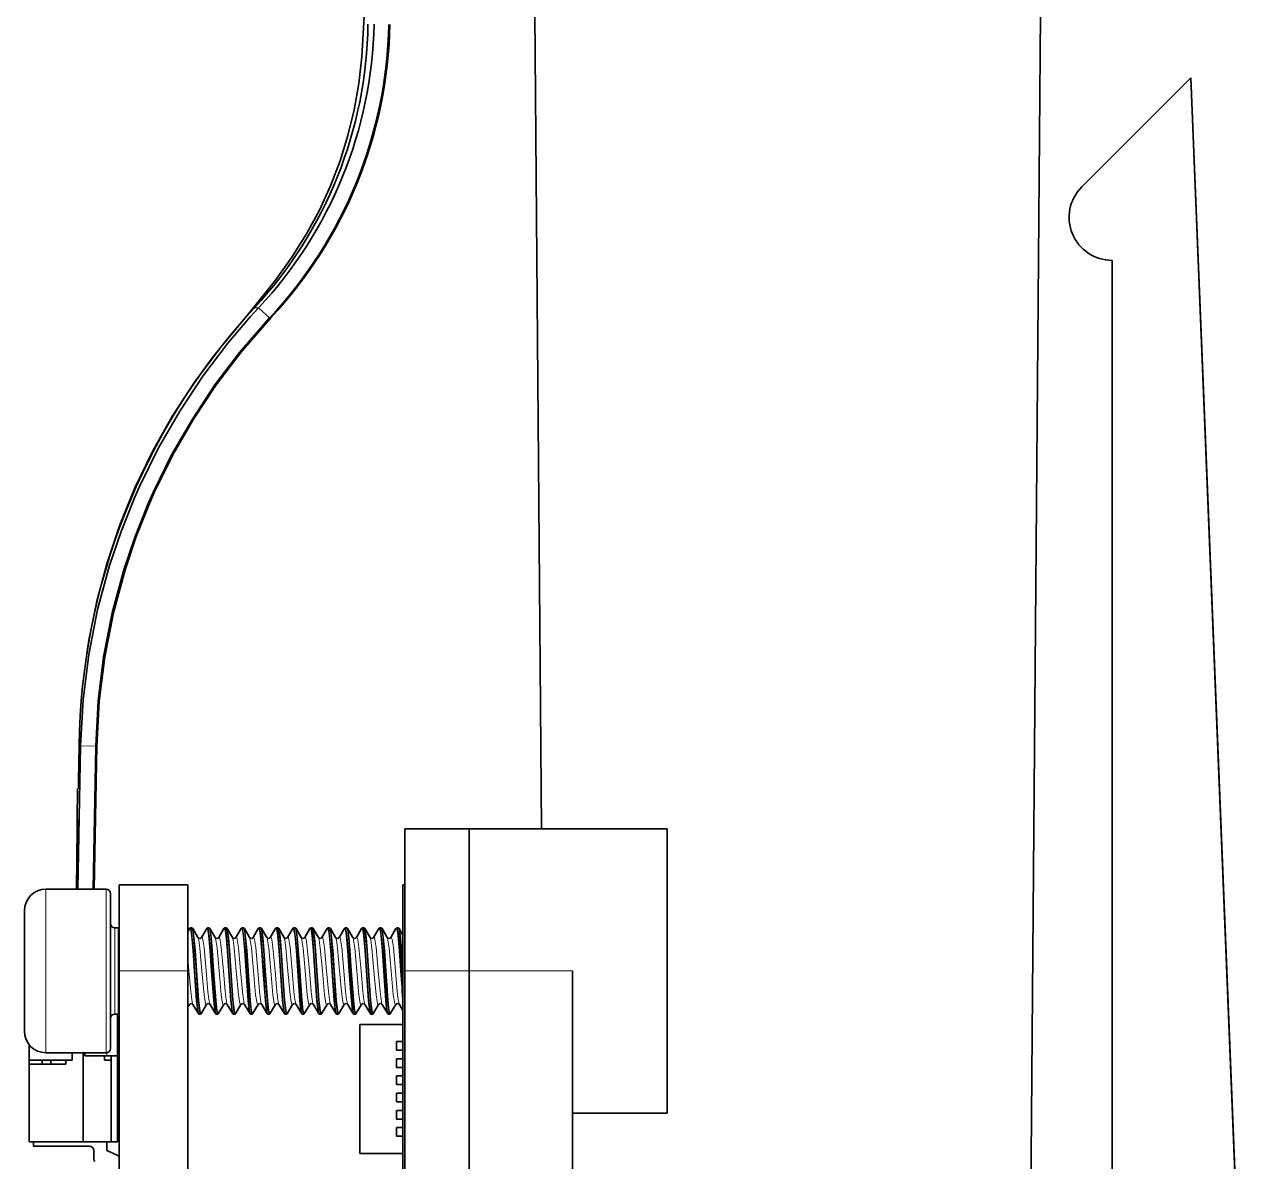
# Model space of a CAD drawing. Extents: x 370 to 946, y 143 to 764.
# Drawn here: x 581.14 to 609.45, y 201.58 to 228.01 of the extents above; entities that cross this region are included whole.
import ezdxf

# ---------------------------------------------------------------- set-up
doc = ezdxf.new("R2010")
doc.units = 0

msp = doc.modelspace()

# ---------------------------------------------------------------- linework, layer by layer
at = {"color": 7, "lineweight": 35, "ltscale": 0.473766}
msp.add_line((593.157, 209.314), (593, 228.264), dxfattribs=at)
at = {"color": 7, "lineweight": 35}
for p, q in [((604.54, 201.688), (604.76, 228.264)), ((609.421, 197.637), (608.251, 226.764)), ((606.421, 222.525), (606.421, 197.637)), ((583.339, 177.014), (583.339, 206.014)), ((584.939, 177.014), (584.939, 206.014)), ((589.939, 206.014), (589.939, 177.014)), ((589.98, 177.014), (589.98, 206.014)), ((591.48, 206.014), (591.48, 177.014)), ((591.48, 177.014), (591.48, 206.014)), ((593.88, 206.014), (593.88, 177.014))]:
    msp.add_line(p, q, dxfattribs=at)
at = {"color": 7, "lineweight": 35, "ltscale": 0.089636}
msp.add_line((605.714, 224.23), (608.251, 226.764), dxfattribs=at)
at = {"color": 7, "lineweight": 35, "ltscale": 0.004024}
msp.add_line((586.378, 221.305), (586.487, 221.424), dxfattribs=at)
at = {"color": 7, "lineweight": 13, "ltscale": 0.002438}
msp.add_line((586.487, 221.424), (586.585, 221.423), dxfattribs=at)
at = {"color": 7, "lineweight": 13, "ltscale": 0.008691}
msp.add_line((586.585, 221.423), (586.839, 221.186), dxfattribs=at)
at = {"color": 7, "lineweight": 13, "ltscale": 0.000657659}
msp.add_line((586.865, 221.186), (586.839, 221.186), dxfattribs=at)
at = {"color": 7, "lineweight": 35, "ltscale": 0.083366}
msp.add_line((582.448, 211.248), (582.385, 207.914), dxfattribs=at)
at = {"color": 7, "lineweight": 35, "ltscale": 0.020007}
msp.add_line((582.412, 211.245), (582.401, 210.445), dxfattribs=at)
at = {"color": 7, "lineweight": 13, "ltscale": 0.000914217}
msp.add_line((582.412, 211.247), (582.448, 211.248), dxfattribs=at)
at = {"color": 7, "lineweight": 35, "ltscale": 5.72408e-05}
msp.add_line((582.412, 211.247), (582.412, 211.245), dxfattribs=at)
at = {"color": 7, "lineweight": 13, "ltscale": 0.008734}
msp.add_line((582.448, 211.248), (582.798, 211.241), dxfattribs=at)
at = {"color": 7, "lineweight": 35, "ltscale": 0.0832}
for p, q in [((582.798, 211.241), (582.735, 207.914)), ((582.824, 211.241), (582.762, 207.914))]:
    msp.add_line(p, q, dxfattribs=at)
at = {"color": 7, "lineweight": 13, "ltscale": 0.000659456}
msp.add_line((582.824, 211.241), (582.798, 211.242), dxfattribs=at)
at = {"color": 7, "lineweight": 35, "ltscale": 0.01772}
msp.add_line((582.366, 209.536), (582.371, 210.245), dxfattribs=at)
at = {"color": 7, "lineweight": 35, "ltscale": 0.000526429}
msp.add_line((582.392, 210.245), (582.371, 210.245), dxfattribs=at)
at = {"color": 7, "lineweight": 35, "ltscale": 0.005}
for p, q in [((582.366, 209.536), (582.365, 209.336)), ((589.789, 204.374), (589.789, 204.174)), ((589.789, 204.374), (589.789, 204.174)), ((589.939, 203.974), (589.939, 204.174)), ((589.789, 203.974), (589.789, 203.774)), ((589.789, 203.974), (589.789, 203.774)), ((589.939, 203.574), (589.939, 203.774)), ((589.789, 203.574), (589.789, 203.374)), ((589.789, 203.574), (589.789, 203.374)), ((589.939, 203.174), (589.939, 203.374)), ((589.789, 203.174), (589.789, 202.974)), ((589.789, 203.174), (589.789, 202.974)), ((589.789, 202.774), (589.789, 202.574)), ((589.789, 202.774), (589.789, 202.574)), ((589.939, 202.774), (589.939, 202.974)), ((589.939, 202.374), (589.939, 202.574)), ((589.789, 202.374), (589.789, 202.174)), ((589.789, 202.374), (589.789, 202.174)), ((583.054, 201.845), (583.054, 202.045)), ((582.754, 201.845), (582.754, 201.645))]:
    msp.add_line(p, q, dxfattribs=at)
at = {"color": 7, "lineweight": 35, "ltscale": 0.00029755}
msp.add_line((582.383, 209.536), (582.372, 209.536), dxfattribs=at)
at = {"color": 7, "lineweight": 35, "ltscale": 0.035565}
msp.add_line((582.365, 209.336), (582.354, 207.914), dxfattribs=at)
at = {"color": 7, "lineweight": 35, "ltscale": 0.035564}
for p, q in [((582.367, 209.336), (582.355, 207.914)), ((582.387, 209.336), (582.368, 207.914))]:
    msp.add_line(p, q, dxfattribs=at)
at = {"color": 7, "lineweight": 13, "ltscale": 0.000482178}
msp.add_line((582.387, 209.336), (582.367, 209.336), dxfattribs=at)
at = {"color": 7, "lineweight": 35, "ltscale": 0.0375}
msp.add_line((591.48, 209.314), (589.98, 209.314), dxfattribs=at)
at = {"color": 7, "lineweight": 35, "ltscale": 0.0825}
for p, q in [((589.98, 209.314), (589.98, 206.014)), ((591.48, 209.314), (591.48, 206.014)), ((591.48, 209.314), (591.48, 206.014)), ((596.08, 206.014), (596.08, 209.314)), ((596.08, 202.714), (596.08, 206.014))]:
    msp.add_line(p, q, dxfattribs=at)
at = {"color": 7, "lineweight": 35, "ltscale": 0.060001}
msp.add_line((591.48, 209.314), (593.88, 209.314), dxfattribs=at)
at = {"color": 7, "lineweight": 35, "ltscale": 0.055}
for p, q in [((593.88, 209.314), (596.08, 209.314)), ((593.88, 202.714), (596.08, 202.714))]:
    msp.add_line(p, q, dxfattribs=at)
at = {"color": 7, "lineweight": 13, "ltscale": 0.024727}
for p, q in [((581.639, 207.914), (581.639, 206.925)), ((583.039, 207.914), (583.039, 206.925))]:
    msp.add_line(p, q, dxfattribs=at)
at = {"color": 7, "lineweight": 35, "ltscale": 0.034999}
for p, q in [((583.039, 207.914), (581.639, 207.914)), ((583.039, 204.114), (581.639, 204.114))]:
    msp.add_line(p, q, dxfattribs=at)
at = {"color": 7, "lineweight": 35, "ltscale": 0.05}
for p, q in [((583.339, 208.014), (583.339, 206.014)), ((584.939, 208.014), (584.939, 206.014)), ((589.939, 208.014), (589.939, 206.014)), ((583.304, 204.045), (583.304, 202.045))]:
    msp.add_line(p, q, dxfattribs=at)
at = {"color": 7, "lineweight": 35, "ltscale": 0.039999}
msp.add_line((584.939, 208.014), (583.339, 208.014), dxfattribs=at)
at = {"color": 7, "lineweight": 35, "ltscale": 0.001021}
msp.add_line((589.939, 208.014), (589.98, 208.014), dxfattribs=at)
at = {"color": 7, "lineweight": 35, "ltscale": 0.023426}
msp.add_line((583.139, 207.814), (583.139, 206.877), dxfattribs=at)
at = {"color": 7, "lineweight": 35, "ltscale": 0.01822}
msp.add_line((581.139, 207.414), (581.139, 206.685), dxfattribs=at)
at = {"color": 7, "lineweight": 13, "ltscale": 0.013015}
for p, q in [((583.239, 207.014), (583.239, 206.493)), ((583.319, 207.014), (583.319, 206.493))]:
    msp.add_line(p, q, dxfattribs=at)
at = {"color": 7, "lineweight": 35, "ltscale": 0.002}
for p, q in [((583.319, 207.014), (583.239, 207.014)), ((583.319, 205.014), (583.239, 205.014))]:
    msp.add_line(p, q, dxfattribs=at)
at = {"color": 7, "lineweight": 35, "ltscale": 0.012754}
msp.add_line((583.339, 206.994), (583.339, 206.483), dxfattribs=at)
at = {"color": 7, "lineweight": 35, "ltscale": 0.001886}
msp.add_line((584.977, 206.998), (584.939, 206.932), dxfattribs=at)
at = {"color": 7, "lineweight": 35, "ltscale": 0.000671387}
for p, q in [((585.029, 207.014), (585.002, 207.014)), ((585.829, 207.014), (585.802, 207.014)), ((586.629, 207.014), (586.602, 207.014)), ((587.029, 207.014), (587.002, 207.014)), ((587.829, 207.014), (587.802, 207.014)), ((588.629, 207.014), (588.602, 207.014)), ((589.029, 207.014), (589.002, 207.014)), ((589.829, 207.014), (589.802, 207.014)), ((585.629, 205.014), (585.602, 205.014)), ((586.029, 205.014), (586.002, 205.014)), ((586.829, 205.014), (586.802, 205.014)), ((587.629, 205.014), (587.602, 205.014)), ((588.029, 205.014), (588.002, 205.014)), ((588.829, 205.014), (588.802, 205.014)), ((589.629, 205.014), (589.602, 205.014))]:
    msp.add_line(p, q, dxfattribs=at)
at = {"color": 7, "lineweight": 35, "ltscale": 0.006017}
for p, q in [((585.053, 206.998), (585.174, 206.79)), ((585.377, 206.998), (585.256, 206.79)), ((585.453, 206.998), (585.574, 206.79)), ((585.777, 206.998), (585.656, 206.79)), ((585.853, 206.998), (585.974, 206.79)), ((586.253, 206.998), (586.374, 206.79)), ((586.577, 206.998), (586.456, 206.79)), ((587.053, 206.998), (587.174, 206.79)), ((587.377, 206.998), (587.256, 206.79)), ((587.453, 206.998), (587.574, 206.79)), ((587.777, 206.998), (587.656, 206.79)), ((587.853, 206.998), (587.974, 206.79)), ((588.253, 206.998), (588.374, 206.79)), ((588.577, 206.998), (588.456, 206.79)), ((589.053, 206.998), (589.174, 206.79)), ((589.377, 206.998), (589.256, 206.79)), ((589.453, 206.998), (589.574, 206.79)), ((589.777, 206.998), (589.656, 206.79)), ((585.253, 205.03), (585.374, 205.238)), ((585.577, 205.03), (585.456, 205.238)), ((586.053, 205.03), (586.174, 205.238)), ((586.377, 205.03), (586.256, 205.238)), ((586.453, 205.03), (586.574, 205.238)), ((586.777, 205.03), (586.656, 205.238)), ((586.853, 205.03), (586.974, 205.238)), ((587.253, 205.03), (587.374, 205.238)), ((587.577, 205.03), (587.456, 205.238)), ((588.053, 205.03), (588.174, 205.238)), ((588.377, 205.03), (588.256, 205.238)), ((588.453, 205.03), (588.574, 205.238)), ((588.777, 205.03), (588.656, 205.238)), ((588.853, 205.03), (588.974, 205.238)), ((589.253, 205.03), (589.374, 205.238)), ((589.577, 205.03), (589.456, 205.238))]:
    msp.add_line(p, q, dxfattribs=at)
at = {"color": 7, "lineweight": 35, "ltscale": 0.000669861}
for p, q in [((585.429, 207.014), (585.402, 207.014)), ((586.229, 207.014), (586.202, 207.014)), ((587.429, 207.014), (587.402, 207.014)), ((588.229, 207.014), (588.202, 207.014)), ((589.429, 207.014), (589.402, 207.014)), ((585.229, 205.014), (585.202, 205.014)), ((586.429, 205.014), (586.402, 205.014)), ((587.229, 205.014), (587.202, 205.014)), ((588.429, 205.014), (588.402, 205.014)), ((589.229, 205.014), (589.202, 205.014))]:
    msp.add_line(p, q, dxfattribs=at)
at = {"color": 7, "lineweight": 35, "ltscale": 0.006018}
for p, q in [((586.177, 206.998), (586.056, 206.79)), ((586.653, 206.998), (586.774, 206.79)), ((586.977, 206.998), (586.856, 206.79)), ((588.177, 206.998), (588.056, 206.79)), ((588.653, 206.998), (588.774, 206.79)), ((588.977, 206.998), (588.856, 206.79)), ((585.177, 205.03), (585.056, 205.238)), ((585.653, 205.03), (585.774, 205.238)), ((585.977, 205.03), (585.856, 205.238)), ((587.177, 205.03), (587.056, 205.238)), ((587.653, 205.03), (587.774, 205.238)), ((587.977, 205.03), (587.856, 205.238)), ((589.177, 205.03), (589.056, 205.238)), ((589.653, 205.03), (589.774, 205.238))]:
    msp.add_line(p, q, dxfattribs=at)
at = {"color": 7, "lineweight": 35, "ltscale": 0.004298}
msp.add_line((589.853, 206.998), (589.939, 206.849), dxfattribs=at)
at = {"color": 7, "lineweight": 13, "ltscale": 0.070273}
for p, q in [((581.639, 206.925), (581.639, 204.114)), ((583.039, 206.925), (583.039, 204.114))]:
    msp.add_line(p, q, dxfattribs=at)
at = {"color": 7, "lineweight": 35, "ltscale": 0.066574}
msp.add_line((583.139, 206.877), (583.139, 204.214), dxfattribs=at)
at = {"color": 7, "lineweight": 35, "ltscale": 0.05178}
msp.add_line((581.139, 206.685), (581.139, 204.614), dxfattribs=at)
at = {"color": 7, "lineweight": 13, "ltscale": 0.036985}
for p, q in [((583.239, 206.493), (583.239, 205.014)), ((583.319, 206.493), (583.319, 205.014))]:
    msp.add_line(p, q, dxfattribs=at)
at = {"color": 7, "lineweight": 35, "ltscale": 0.036246}
msp.add_line((583.339, 206.483), (583.339, 205.034), dxfattribs=at)
at = {"color": 7, "lineweight": 13, "ltscale": 0.011867}
for p, q in [((585.053, 206.487), (585.084, 206.014)), ((585.453, 206.487), (585.484, 206.014)), ((585.853, 206.487), (585.884, 206.014)), ((586.253, 206.487), (586.284, 206.014)), ((586.653, 206.487), (586.684, 206.014)), ((587.053, 206.487), (587.084, 206.014)), ((587.453, 206.487), (587.484, 206.014)), ((587.853, 206.487), (587.884, 206.014)), ((588.253, 206.487), (588.284, 206.014)), ((588.653, 206.487), (588.684, 206.014)), ((589.053, 206.487), (589.084, 206.014)), ((589.453, 206.487), (589.484, 206.014)), ((589.853, 206.487), (589.884, 206.014))]:
    msp.add_line(p, q, dxfattribs=at)
at = {"color": 7, "lineweight": 13, "ltscale": 0.011983}
for p, q in [((585.07, 206.493), (585.102, 206.015)), ((585.47, 206.493), (585.502, 206.015)), ((585.87, 206.493), (585.902, 206.015)), ((586.27, 206.493), (586.302, 206.015)), ((587.07, 206.493), (587.102, 206.015)), ((587.47, 206.493), (587.502, 206.015)), ((587.87, 206.493), (587.902, 206.015)), ((588.27, 206.493), (588.302, 206.015)), ((589.07, 206.493), (589.102, 206.015)), ((589.47, 206.493), (589.502, 206.015)), ((589.87, 206.493), (589.902, 206.015))]:
    msp.add_line(p, q, dxfattribs=at)
at = {"color": 7, "lineweight": 13, "ltscale": 0.01204}
for p, q in [((585.097, 206.493), (585.129, 206.013)), ((585.497, 206.493), (585.529, 206.013)), ((585.897, 206.493), (585.929, 206.013)), ((586.297, 206.493), (586.329, 206.013)), ((586.697, 206.493), (586.729, 206.013)), ((587.097, 206.493), (587.129, 206.013)), ((587.497, 206.493), (587.529, 206.013)), ((587.897, 206.493), (587.929, 206.013)), ((588.297, 206.493), (588.329, 206.013)), ((588.697, 206.493), (588.729, 206.013)), ((589.097, 206.493), (589.129, 206.013)), ((589.497, 206.493), (589.529, 206.013)), ((589.897, 206.493), (589.929, 206.013))]:
    msp.add_line(p, q, dxfattribs=at)
at = {"color": 7, "lineweight": 13, "ltscale": 0.011917}
for p, q in [((585.114, 206.489), (585.146, 206.014)), ((585.514, 206.489), (585.546, 206.014)), ((585.914, 206.489), (585.946, 206.014)), ((586.314, 206.489), (586.346, 206.014)), ((586.714, 206.489), (586.746, 206.014)), ((587.114, 206.489), (587.146, 206.014)), ((587.514, 206.489), (587.546, 206.014)), ((587.914, 206.489), (587.946, 206.014)), ((588.314, 206.489), (588.346, 206.014)), ((588.714, 206.489), (588.746, 206.014)), ((589.114, 206.489), (589.146, 206.014)), ((589.514, 206.489), (589.546, 206.014))]:
    msp.add_line(p, q, dxfattribs=at)
at = {"color": 7, "lineweight": 13, "ltscale": 0.011984}
for p, q in [((586.67, 206.493), (586.702, 206.015)), ((588.67, 206.493), (588.702, 206.015))]:
    msp.add_line(p, q, dxfattribs=at)
at = {"color": 7, "lineweight": 13, "ltscale": 0.009358}
msp.add_line((589.914, 206.489), (589.939, 206.116), dxfattribs=at)
at = {"color": 7, "lineweight": 13, "ltscale": 0.007741}
msp.add_line((584.965, 206.014), (584.939, 206.322), dxfattribs=at)
at = {"color": 7, "lineweight": 13, "ltscale": 0.039999}
msp.add_line((584.939, 206.014), (583.339, 206.014), dxfattribs=at)
at = {"color": 7, "lineweight": 13, "ltscale": 0.014008}
msp.add_line((589.902, 206.015), (589.939, 205.456), dxfattribs=at)
at = {"color": 7, "lineweight": 13, "ltscale": 0.004219}
msp.add_line((589.929, 206.013), (589.939, 205.844), dxfattribs=at)
at = {"color": 7, "lineweight": 13, "ltscale": 0.001021}
msp.add_line((589.939, 206.014), (589.98, 206.014), dxfattribs=at)
at = {"color": 7, "lineweight": 13, "ltscale": 0.0375}
msp.add_line((591.48, 206.014), (589.98, 206.014), dxfattribs=at)
at = {"color": 7, "lineweight": 13, "ltscale": 0.060001}
msp.add_line((591.48, 206.014), (593.88, 206.014), dxfattribs=at)
at = {"color": 7, "lineweight": 35, "ltscale": 0.024216}
msp.add_line((583.304, 205.014), (583.304, 204.045), dxfattribs=at)
at = {"color": 7, "lineweight": 35, "ltscale": 0.00172}
msp.add_line((584.939, 205.178), (584.974, 205.238), dxfattribs=at)
at = {"color": 7, "lineweight": 35, "ltscale": 0.004133}
msp.add_line((589.939, 205.095), (589.856, 205.238), dxfattribs=at)
at = {"color": 7, "lineweight": 35, "ltscale": 0.075}
msp.add_line((588.939, 201.774), (588.939, 204.774), dxfattribs=at)
at = {"color": 7, "lineweight": 35, "ltscale": 0.025}
for p, q in [((588.939, 204.774), (589.939, 204.774)), ((582.254, 203.945), (581.254, 203.945)), ((588.939, 201.774), (589.939, 201.774))]:
    msp.add_line(p, q, dxfattribs=at)
at = {"color": 7, "lineweight": 35, "ltscale": 0.01}
for p, q in [((589.939, 204.374), (589.939, 204.774)), ((589.939, 201.774), (589.939, 202.174))]:
    msp.add_line(p, q, dxfattribs=at)
at = {"color": 7, "lineweight": 35, "ltscale": 0.008747}
msp.add_line((581.254, 204.295), (581.254, 203.945), dxfattribs=at)
at = {"color": 7, "lineweight": 35, "ltscale": 0.003751}
for p, q in [((589.939, 204.374), (589.789, 204.374)), ((589.789, 204.374), (589.939, 204.374)), ((589.939, 204.174), (589.789, 204.174)), ((589.789, 204.174), (589.939, 204.174)), ((589.939, 203.974), (589.789, 203.974)), ((589.789, 203.974), (589.939, 203.974)), ((589.939, 203.774), (589.789, 203.774)), ((589.789, 203.774), (589.939, 203.774)), ((589.939, 203.574), (589.789, 203.574)), ((589.789, 203.574), (589.939, 203.574)), ((589.939, 203.374), (589.789, 203.374)), ((589.789, 203.374), (589.939, 203.374)), ((589.939, 203.174), (589.789, 203.174)), ((589.789, 203.174), (589.939, 203.174)), ((589.939, 202.974), (589.789, 202.974)), ((589.789, 202.974), (589.939, 202.974)), ((589.939, 202.774), (589.789, 202.774)), ((589.789, 202.774), (589.939, 202.774)), ((589.939, 202.574), (589.789, 202.574)), ((589.789, 202.574), (589.939, 202.574)), ((589.939, 202.374), (589.789, 202.374)), ((589.789, 202.374), (589.939, 202.374)), ((589.939, 202.174), (589.789, 202.174)), ((589.789, 202.174), (589.939, 202.174)), ((583.154, 202.045), (583.304, 202.045)), ((589.939, 201.774), (589.789, 201.774))]:
    msp.add_line(p, q, dxfattribs=at)
at = {"color": 7, "lineweight": 35, "ltscale": 0.0025}
for p, q in [((581.254, 203.845), (581.254, 203.945)), ((581.554, 203.945), (581.554, 203.845)), ((581.754, 203.945), (581.754, 203.845)), ((582.104, 203.845), (582.104, 203.945)), ((583.004, 204.045), (583.004, 203.945)), ((583.154, 204.045), (583.154, 203.945)), ((581.354, 202.045), (581.354, 201.945))]:
    msp.add_line(p, q, dxfattribs=at)
at = {"color": 7, "lineweight": 35, "ltscale": 0.004216}
msp.add_line((582.254, 204.114), (582.254, 203.945), dxfattribs=at)
at = {"color": 7, "lineweight": 35, "ltscale": 0.051716}
msp.add_line((582.504, 202.045), (582.504, 204.114), dxfattribs=at)
at = {"color": 7, "lineweight": 35, "ltscale": 0.001716}
msp.add_line((582.544, 204.114), (582.544, 204.045), dxfattribs=at)
at = {"color": 7, "lineweight": 35, "ltscale": 0.01275}
msp.add_line((582.544, 204.045), (583.054, 204.045), dxfattribs=at)
at = {"color": 7, "lineweight": 35, "ltscale": 0.003749}
msp.add_line((583.154, 203.945), (583.004, 203.945), dxfattribs=at)
at = {"color": 7, "lineweight": 13, "ltscale": 0.001744}
msp.add_line((583.054, 204.115), (583.054, 204.045), dxfattribs=at)
at = {"color": 7, "lineweight": 35, "ltscale": 0.00625}
msp.add_line((583.054, 204.045), (583.304, 204.045), dxfattribs=at)
at = {"color": 7, "lineweight": 35, "ltscale": 0.0475}
msp.add_line((583.154, 202.045), (583.154, 203.945), dxfattribs=at)
at = {"color": 7, "lineweight": 35, "ltscale": 0.045}
msp.add_line((581.254, 203.845), (581.254, 202.045), dxfattribs=at)
at = {"color": 7, "lineweight": 35, "ltscale": 0.021249}
msp.add_line((581.254, 203.845), (582.104, 203.845), dxfattribs=at)
at = {"color": 7, "lineweight": 35, "ltscale": 0.03125}
msp.add_line((581.254, 202.045), (582.504, 202.045), dxfattribs=at)
at = {"color": 7, "lineweight": 35, "ltscale": 0.0325}
msp.add_line((581.354, 201.945), (582.654, 201.945), dxfattribs=at)
at = {"color": 7, "lineweight": 35, "ltscale": 0.016249}
msp.add_line((582.504, 202.045), (583.154, 202.045), dxfattribs=at)
at = {"color": 7, "lineweight": 35, "ltscale": 0.006615}
msp.add_line((583.295, 201.736), (583.054, 201.845), dxfattribs=at)
at = {"color": 7, "lineweight": 35, "ltscale": 0.150005}
msp.add_line((604.489, 195.688), (604.54, 201.688), dxfattribs=at)
at = {"color": 7, "lineweight": 35}
for points in [[(589.037, 228.198), (588.986, 227.252), (588.915, 226.632), (588.806, 226.023), (588.661, 225.424), (588.478, 224.836), (588.257, 224.259), (587.998, 223.693), (587.698, 223.138), (587.358, 222.596), (586.976, 222.065), (586.346, 221.284), (585.704, 220.508), (585.109, 219.717), (584.58, 218.909), (584.114, 218.082), (583.707, 217.237), (583.358, 216.377), (583.064, 215.501), (582.825, 214.608), (582.641, 213.7), (582.593, 213.394)], [(608.617, 188.171), (608.866, 189.519), (609.072, 190.874), (609.204, 191.921), (609.311, 192.971), (609.419, 194.582), (609.455, 195.868), (609.44, 197.178), (609.412, 197.918), (609.127, 205.061), (608.551, 219.324), (608.251, 226.764)], [(582.448, 211.248), (582.506, 212.313), (582.638, 213.37), (582.843, 214.413), (583.119, 215.438), (583.386, 216.228), (583.698, 217.01), (583.815, 217.274), (584.256, 218.169), (584.749, 219.023), (585.287, 219.833), (585.872, 220.603), (586.398, 221.22), (586.585, 221.423)], [(582.798, 211.241), (582.854, 212.283), (582.982, 213.315), (583.182, 214.334), (583.452, 215.336), (583.712, 216.108), (584.017, 216.872), (584.131, 217.13), (584.563, 218.004), (585.044, 218.839), (585.57, 219.631), (586.141, 220.384), (586.839, 221.186)], [(582.824, 211.241), (582.88, 212.283), (583.009, 213.315), (583.209, 214.334), (583.479, 215.336), (583.739, 216.108), (584.044, 216.872), (584.158, 217.13), (584.589, 218.004), (585.07, 218.839), (585.596, 219.631), (586.168, 220.384), (586.865, 221.186)]]:
    msp.add_lwpolyline(points, dxfattribs=at)
at = {"color": 7, "lineweight": 13}
for points in [[(584.977, 206.998), (584.982, 207.003), (584.984, 207.004), (584.985, 207.003), (584.987, 207.003), (584.989, 207.001), (584.994, 206.993), (585.006, 206.945), (585.022, 206.835), (585.053, 206.487)], [(585.002, 207.014), (585.003, 207.013), (585.006, 207.012), (585.008, 207.009), (585.013, 206.998), (585.035, 206.878), (585.07, 206.493)], [(585.029, 207.014), (585.03, 207.013), (585.032, 207.012), (585.035, 207.009), (585.04, 206.998), (585.062, 206.878), (585.097, 206.493)], [(585.053, 206.998), (585.057, 206.988), (585.066, 206.957), (585.089, 206.782), (585.114, 206.489)], [(585.377, 206.998), (585.382, 207.003), (585.384, 207.004), (585.385, 207.003), (585.387, 207.003), (585.389, 207.001), (585.394, 206.993), (585.406, 206.945), (585.422, 206.835), (585.453, 206.487)], [(585.402, 207.014), (585.403, 207.013), (585.406, 207.012), (585.408, 207.009), (585.413, 206.998), (585.435, 206.878), (585.47, 206.493)], [(585.429, 207.014), (585.43, 207.013), (585.432, 207.012), (585.435, 207.009), (585.44, 206.998), (585.462, 206.878), (585.497, 206.493)], [(585.453, 206.998), (585.457, 206.988), (585.466, 206.957), (585.489, 206.782), (585.514, 206.489)], [(585.777, 206.998), (585.782, 207.003), (585.784, 207.004), (585.786, 207.003), (585.787, 207.003), (585.789, 207.001), (585.794, 206.993), (585.807, 206.945), (585.822, 206.835), (585.853, 206.487)], [(585.802, 207.014), (585.803, 207.013), (585.806, 207.012), (585.808, 207.009), (585.813, 206.998), (585.835, 206.878), (585.87, 206.493)], [(585.829, 207.014), (585.83, 207.013), (585.832, 207.012), (585.835, 207.009), (585.84, 206.998), (585.862, 206.878), (585.897, 206.493)], [(585.853, 206.998), (585.857, 206.988), (585.866, 206.957), (585.889, 206.782), (585.914, 206.489)], [(586.177, 206.998), (586.182, 207.003), (586.184, 207.004), (586.185, 207.003), (586.187, 207.003), (586.189, 207.001), (586.194, 206.993), (586.206, 206.945), (586.222, 206.835), (586.253, 206.487)], [(586.202, 207.014), (586.203, 207.013), (586.206, 207.012), (586.208, 207.009), (586.213, 206.998), (586.235, 206.878), (586.27, 206.493)], [(586.229, 207.014), (586.23, 207.013), (586.232, 207.012), (586.235, 207.009), (586.24, 206.998), (586.262, 206.878), (586.297, 206.493)], [(586.253, 206.998), (586.257, 206.988), (586.266, 206.957), (586.289, 206.782), (586.314, 206.489)], [(586.577, 206.998), (586.582, 207.003), (586.584, 207.004), (586.586, 207.003), (586.587, 207.003), (586.589, 207.001), (586.594, 206.993), (586.607, 206.945), (586.622, 206.835), (586.653, 206.487)], [(586.602, 207.014), (586.603, 207.013), (586.606, 207.012), (586.608, 207.009), (586.613, 206.998), (586.635, 206.878), (586.67, 206.493)], [(586.629, 207.014), (586.63, 207.013), (586.632, 207.012), (586.635, 207.009), (586.64, 206.998), (586.662, 206.878), (586.697, 206.493)], [(586.653, 206.998), (586.657, 206.988), (586.666, 206.957), (586.689, 206.782), (586.714, 206.489)], [(586.977, 206.998), (586.982, 207.003), (586.984, 207.004), (586.985, 207.003), (586.987, 207.003), (586.989, 207.001), (586.994, 206.993), (587.006, 206.945), (587.022, 206.835), (587.053, 206.487)], [(587.002, 207.014), (587.003, 207.013), (587.006, 207.012), (587.008, 207.009), (587.013, 206.998), (587.035, 206.878), (587.07, 206.493)], [(587.029, 207.014), (587.03, 207.013), (587.032, 207.012), (587.035, 207.009), (587.04, 206.998), (587.062, 206.878), (587.097, 206.493)], [(587.053, 206.998), (587.057, 206.988), (587.066, 206.957), (587.089, 206.782), (587.114, 206.489)], [(587.377, 206.998), (587.382, 207.003), (587.384, 207.004), (587.385, 207.003), (587.387, 207.003), (587.389, 207.001), (587.394, 206.993), (587.406, 206.945), (587.422, 206.835), (587.453, 206.487)], [(587.402, 207.014), (587.403, 207.013), (587.406, 207.012), (587.408, 207.009), (587.413, 206.998), (587.435, 206.878), (587.47, 206.493)], [(587.429, 207.014), (587.43, 207.013), (587.432, 207.012), (587.435, 207.009), (587.44, 206.998), (587.462, 206.878), (587.497, 206.493)], [(587.453, 206.998), (587.457, 206.988), (587.466, 206.957), (587.489, 206.782), (587.514, 206.489)], [(587.777, 206.998), (587.782, 207.003), (587.784, 207.004), (587.786, 207.003), (587.787, 207.003), (587.789, 207.001), (587.794, 206.993), (587.807, 206.945), (587.822, 206.835), (587.853, 206.487)], [(587.802, 207.014), (587.803, 207.013), (587.806, 207.012), (587.808, 207.009), (587.813, 206.998), (587.835, 206.878), (587.87, 206.493)], [(587.829, 207.014), (587.83, 207.013), (587.832, 207.012), (587.835, 207.009), (587.84, 206.998), (587.862, 206.878), (587.897, 206.493)], [(587.853, 206.998), (587.857, 206.988), (587.866, 206.957), (587.889, 206.782), (587.914, 206.489)], [(588.177, 206.998), (588.182, 207.003), (588.184, 207.004), (588.185, 207.003), (588.187, 207.003), (588.189, 207.001), (588.194, 206.993), (588.206, 206.945), (588.222, 206.835), (588.253, 206.487)], [(588.202, 207.014), (588.203, 207.013), (588.206, 207.012), (588.208, 207.009), (588.213, 206.998), (588.235, 206.878), (588.27, 206.493)], [(588.229, 207.014), (588.23, 207.013), (588.232, 207.012), (588.235, 207.009), (588.24, 206.998), (588.262, 206.878), (588.297, 206.493)], [(588.253, 206.998), (588.257, 206.988), (588.266, 206.957), (588.289, 206.782), (588.314, 206.489)], [(588.577, 206.998), (588.582, 207.003), (588.584, 207.004), (588.586, 207.003), (588.587, 207.003), (588.589, 207.001), (588.594, 206.993), (588.607, 206.945), (588.622, 206.835), (588.653, 206.487)], [(588.602, 207.014), (588.603, 207.013), (588.606, 207.012), (588.608, 207.009), (588.613, 206.998), (588.635, 206.878), (588.67, 206.493)], [(588.629, 207.014), (588.63, 207.013), (588.632, 207.012), (588.635, 207.009), (588.64, 206.998), (588.662, 206.878), (588.697, 206.493)], [(588.653, 206.998), (588.657, 206.988), (588.666, 206.957), (588.689, 206.782), (588.714, 206.489)], [(588.977, 206.998), (588.982, 207.003), (588.984, 207.004), (588.985, 207.003), (588.987, 207.003), (588.989, 207.001), (588.994, 206.993), (589.006, 206.945), (589.022, 206.835), (589.053, 206.487)], [(589.002, 207.014), (589.003, 207.013), (589.006, 207.012), (589.008, 207.009), (589.013, 206.998), (589.035, 206.878), (589.07, 206.493)], [(589.029, 207.014), (589.03, 207.013), (589.032, 207.012), (589.035, 207.009), (589.04, 206.998), (589.062, 206.878), (589.097, 206.493)], [(589.053, 206.998), (589.057, 206.988), (589.066, 206.957), (589.089, 206.782), (589.114, 206.489)], [(589.377, 206.998), (589.382, 207.003), (589.384, 207.004), (589.385, 207.003), (589.387, 207.003), (589.389, 207.001), (589.394, 206.993), (589.406, 206.945), (589.422, 206.835), (589.453, 206.487)], [(589.402, 207.014), (589.403, 207.013), (589.406, 207.012), (589.408, 207.009), (589.413, 206.998), (589.435, 206.878), (589.47, 206.493)], [(589.429, 207.014), (589.43, 207.013), (589.432, 207.012), (589.435, 207.009), (589.44, 206.998), (589.462, 206.878), (589.497, 206.493)], [(589.453, 206.998), (589.457, 206.988), (589.466, 206.957), (589.489, 206.782), (589.514, 206.489)], [(589.777, 206.998), (589.782, 207.003), (589.784, 207.004), (589.786, 207.003), (589.787, 207.003), (589.789, 207.001), (589.794, 206.993), (589.807, 206.945), (589.822, 206.835), (589.853, 206.487)], [(589.802, 207.014), (589.803, 207.013), (589.806, 207.012), (589.808, 207.009), (589.813, 206.998), (589.835, 206.878), (589.87, 206.493)], [(589.829, 207.014), (589.83, 207.013), (589.832, 207.012), (589.835, 207.009), (589.84, 206.998), (589.862, 206.878), (589.897, 206.493)], [(589.853, 206.998), (589.857, 206.988), (589.866, 206.957), (589.889, 206.782), (589.914, 206.489)], [(585.265, 206.014), (585.218, 206.542), (585.191, 206.733), (585.18, 206.776), (585.174, 206.79)], [(585.365, 206.014), (585.316, 206.562), (585.288, 206.749), (585.276, 206.787), (585.27, 206.795), (585.267, 206.797), (585.264, 206.797), (585.26, 206.795), (585.256, 206.79)], [(585.665, 206.014), (585.618, 206.542), (585.591, 206.733), (585.58, 206.776), (585.574, 206.79)], [(585.765, 206.014), (585.716, 206.562), (585.688, 206.749), (585.676, 206.787), (585.67, 206.795), (585.667, 206.797), (585.664, 206.797), (585.66, 206.795), (585.656, 206.79)], [(586.065, 206.014), (586.018, 206.542), (585.991, 206.733), (585.98, 206.776), (585.974, 206.79)], [(586.165, 206.014), (586.116, 206.562), (586.088, 206.749), (586.076, 206.787), (586.07, 206.795), (586.067, 206.797), (586.064, 206.797), (586.06, 206.795), (586.056, 206.79)], [(586.465, 206.014), (586.418, 206.542), (586.391, 206.733), (586.38, 206.776), (586.374, 206.79)], [(586.565, 206.014), (586.516, 206.562), (586.488, 206.749), (586.476, 206.787), (586.47, 206.795), (586.467, 206.797), (586.464, 206.797), (586.461, 206.795), (586.456, 206.79)], [(586.865, 206.014), (586.818, 206.542), (586.791, 206.733), (586.78, 206.776), (586.774, 206.79)], [(586.965, 206.014), (586.916, 206.562), (586.888, 206.749), (586.876, 206.787), (586.87, 206.795), (586.867, 206.797), (586.864, 206.797), (586.86, 206.795), (586.856, 206.79)], [(587.265, 206.014), (587.218, 206.542), (587.191, 206.733), (587.18, 206.776), (587.174, 206.79)], [(587.365, 206.014), (587.316, 206.562), (587.288, 206.749), (587.276, 206.787), (587.27, 206.795), (587.267, 206.797), (587.264, 206.797), (587.26, 206.795), (587.256, 206.79)], [(587.665, 206.014), (587.618, 206.542), (587.591, 206.733), (587.58, 206.776), (587.574, 206.79)], [(587.765, 206.014), (587.716, 206.562), (587.688, 206.749), (587.676, 206.787), (587.67, 206.795), (587.667, 206.797), (587.664, 206.797), (587.66, 206.795), (587.656, 206.79)], [(588.065, 206.014), (588.018, 206.542), (587.991, 206.733), (587.98, 206.776), (587.974, 206.79)], [(588.165, 206.014), (588.116, 206.562), (588.088, 206.749), (588.076, 206.787), (588.07, 206.795), (588.067, 206.797), (588.064, 206.797), (588.06, 206.795), (588.056, 206.79)], [(588.465, 206.014), (588.418, 206.542), (588.391, 206.733), (588.38, 206.776), (588.374, 206.79)], [(588.565, 206.014), (588.516, 206.562), (588.488, 206.749), (588.476, 206.787), (588.47, 206.795), (588.467, 206.797), (588.464, 206.797), (588.461, 206.795), (588.456, 206.79)], [(588.865, 206.014), (588.818, 206.542), (588.791, 206.733), (588.78, 206.776), (588.774, 206.79)], [(588.965, 206.014), (588.916, 206.562), (588.888, 206.749), (588.876, 206.787), (588.87, 206.795), (588.867, 206.797), (588.864, 206.797), (588.86, 206.795), (588.856, 206.79)], [(589.265, 206.014), (589.218, 206.542), (589.191, 206.733), (589.18, 206.776), (589.174, 206.79)], [(589.365, 206.014), (589.316, 206.562), (589.288, 206.749), (589.276, 206.787), (589.27, 206.795), (589.267, 206.797), (589.264, 206.797), (589.26, 206.795), (589.256, 206.79)], [(589.665, 206.014), (589.618, 206.542), (589.591, 206.733), (589.58, 206.776), (589.574, 206.79)], [(589.765, 206.014), (589.716, 206.562), (589.688, 206.749), (589.676, 206.787), (589.67, 206.795), (589.667, 206.797), (589.664, 206.797), (589.66, 206.795), (589.656, 206.79)], [(585.056, 205.238), (585.047, 205.262), (585.029, 205.352), (585.006, 205.541), (584.965, 206.014)], [(585.084, 206.014), (585.133, 205.331), (585.16, 205.098), (585.171, 205.044), (585.177, 205.03)], [(585.102, 206.015), (585.147, 205.356), (585.173, 205.117), (585.192, 205.026), (585.196, 205.017), (585.198, 205.015), (585.201, 205.014), (585.202, 205.014)], [(585.129, 206.013), (585.174, 205.355), (585.2, 205.116), (585.219, 205.026), (585.223, 205.017), (585.225, 205.015), (585.228, 205.014), (585.229, 205.014)], [(585.146, 206.014), (585.195, 205.326), (585.222, 205.093), (585.235, 205.039), (585.241, 205.027), (585.244, 205.024), (585.248, 205.024), (585.251, 205.027), (585.253, 205.03)], [(585.374, 205.238), (585.37, 205.233), (585.368, 205.231), (585.365, 205.23), (585.363, 205.231), (585.359, 205.234), (585.355, 205.24), (585.347, 205.261), (585.315, 205.459), (585.265, 206.014)], [(585.456, 205.238), (585.447, 205.262), (585.429, 205.352), (585.406, 205.541), (585.365, 206.014)], [(585.484, 206.014), (585.533, 205.331), (585.56, 205.098), (585.571, 205.044), (585.577, 205.03)], [(585.502, 206.015), (585.547, 205.356), (585.573, 205.117), (585.592, 205.026), (585.596, 205.017), (585.598, 205.015), (585.601, 205.014), (585.602, 205.014)], [(585.529, 206.013), (585.574, 205.355), (585.6, 205.116), (585.619, 205.026), (585.623, 205.017), (585.625, 205.015), (585.628, 205.014), (585.629, 205.014)], [(585.546, 206.014), (585.595, 205.326), (585.622, 205.093), (585.635, 205.039), (585.641, 205.027), (585.644, 205.024), (585.648, 205.024), (585.651, 205.027), (585.653, 205.03)], [(585.774, 205.238), (585.77, 205.233), (585.768, 205.231), (585.765, 205.23), (585.763, 205.231), (585.759, 205.234), (585.755, 205.24), (585.747, 205.261), (585.715, 205.459), (585.665, 206.014)], [(585.856, 205.238), (585.847, 205.262), (585.829, 205.352), (585.806, 205.541), (585.765, 206.014)], [(585.884, 206.014), (585.933, 205.331), (585.96, 205.098), (585.971, 205.044), (585.977, 205.03)], [(585.902, 206.015), (585.948, 205.356), (585.973, 205.117), (585.992, 205.026), (585.996, 205.017), (585.998, 205.015), (586.001, 205.014), (586.002, 205.014)], [(585.929, 206.013), (585.974, 205.355), (586, 205.116), (586.019, 205.026), (586.023, 205.017), (586.025, 205.015), (586.028, 205.014), (586.029, 205.014)], [(585.946, 206.014), (585.995, 205.326), (586.022, 205.093), (586.035, 205.039), (586.041, 205.027), (586.044, 205.024), (586.048, 205.024), (586.051, 205.027), (586.053, 205.03)], [(586.174, 205.238), (586.17, 205.233), (586.168, 205.231), (586.165, 205.23), (586.163, 205.231), (586.159, 205.234), (586.155, 205.24), (586.147, 205.261), (586.115, 205.459), (586.065, 206.014)], [(586.256, 205.238), (586.247, 205.262), (586.229, 205.352), (586.206, 205.541), (586.165, 206.014)], [(586.284, 206.014), (586.333, 205.331), (586.36, 205.098), (586.371, 205.044), (586.377, 205.03)], [(586.302, 206.015), (586.347, 205.356), (586.373, 205.117), (586.392, 205.026), (586.396, 205.017), (586.398, 205.015), (586.401, 205.014), (586.402, 205.014)], [(586.329, 206.013), (586.374, 205.355), (586.4, 205.116), (586.419, 205.026), (586.423, 205.017), (586.425, 205.015), (586.427, 205.014), (586.429, 205.014)], [(586.346, 206.014), (586.395, 205.326), (586.422, 205.093), (586.435, 205.039), (586.441, 205.027), (586.444, 205.024), (586.448, 205.024), (586.451, 205.027), (586.453, 205.03)], [(586.574, 205.238), (586.57, 205.233), (586.568, 205.231), (586.565, 205.23), (586.563, 205.231), (586.559, 205.234), (586.555, 205.24), (586.547, 205.261), (586.515, 205.459), (586.465, 206.014)], [(586.656, 205.238), (586.647, 205.262), (586.629, 205.352), (586.606, 205.541), (586.565, 206.014)], [(586.684, 206.014), (586.733, 205.331), (586.76, 205.098), (586.771, 205.044), (586.777, 205.03)], [(586.702, 206.015), (586.747, 205.356), (586.773, 205.117), (586.792, 205.026), (586.796, 205.017), (586.798, 205.015), (586.801, 205.014), (586.802, 205.014)], [(586.729, 206.013), (586.774, 205.355), (586.799, 205.116), (586.819, 205.026), (586.823, 205.017), (586.825, 205.015), (586.828, 205.014), (586.829, 205.014)], [(586.746, 206.014), (586.795, 205.326), (586.822, 205.093), (586.835, 205.039), (586.841, 205.027), (586.844, 205.024), (586.848, 205.024), (586.851, 205.027), (586.853, 205.03)], [(586.974, 205.238), (586.97, 205.233), (586.968, 205.231), (586.965, 205.23), (586.963, 205.231), (586.959, 205.234), (586.955, 205.24), (586.947, 205.261), (586.915, 205.459), (586.865, 206.014)], [(587.056, 205.238), (587.047, 205.262), (587.029, 205.352), (587.006, 205.541), (586.965, 206.014)], [(587.084, 206.014), (587.133, 205.331), (587.16, 205.098), (587.171, 205.044), (587.177, 205.03)], [(587.102, 206.015), (587.147, 205.356), (587.173, 205.117), (587.192, 205.026), (587.196, 205.017), (587.198, 205.015), (587.201, 205.014), (587.202, 205.014)], [(587.129, 206.013), (587.174, 205.355), (587.2, 205.116), (587.219, 205.026), (587.223, 205.017), (587.225, 205.015), (587.228, 205.014), (587.229, 205.014)], [(587.146, 206.014), (587.195, 205.326), (587.222, 205.093), (587.235, 205.039), (587.241, 205.027), (587.244, 205.024), (587.248, 205.024), (587.251, 205.027), (587.253, 205.03)], [(587.374, 205.238), (587.37, 205.233), (587.368, 205.231), (587.365, 205.23), (587.363, 205.231), (587.359, 205.234), (587.355, 205.24), (587.347, 205.261), (587.315, 205.459), (587.265, 206.014)], [(587.456, 205.238), (587.447, 205.262), (587.429, 205.352), (587.406, 205.541), (587.365, 206.014)], [(587.484, 206.014), (587.533, 205.331), (587.56, 205.098), (587.571, 205.044), (587.577, 205.03)], [(587.502, 206.015), (587.547, 205.356), (587.573, 205.117), (587.592, 205.026), (587.596, 205.017), (587.598, 205.015), (587.601, 205.014), (587.602, 205.014)], [(587.529, 206.013), (587.574, 205.355), (587.6, 205.116), (587.619, 205.026), (587.623, 205.017), (587.625, 205.015), (587.628, 205.014), (587.629, 205.014)], [(587.546, 206.014), (587.595, 205.326), (587.622, 205.093), (587.635, 205.039), (587.641, 205.027), (587.644, 205.024), (587.648, 205.024), (587.651, 205.027), (587.653, 205.03)], [(587.774, 205.238), (587.77, 205.233), (587.768, 205.231), (587.765, 205.23), (587.763, 205.231), (587.759, 205.234), (587.755, 205.24), (587.747, 205.261), (587.715, 205.459), (587.665, 206.014)], [(587.856, 205.238), (587.847, 205.262), (587.829, 205.352), (587.806, 205.541), (587.765, 206.014)], [(587.884, 206.014), (587.933, 205.331), (587.96, 205.098), (587.971, 205.044), (587.977, 205.03)], [(587.902, 206.015), (587.948, 205.356), (587.973, 205.117), (587.992, 205.026), (587.996, 205.017), (587.998, 205.015), (588.001, 205.014), (588.002, 205.014)], [(587.929, 206.013), (587.974, 205.355), (588, 205.116), (588.019, 205.026), (588.023, 205.017), (588.025, 205.015), (588.028, 205.014), (588.029, 205.014)], [(587.946, 206.014), (587.995, 205.326), (588.022, 205.093), (588.035, 205.039), (588.041, 205.027), (588.044, 205.024), (588.048, 205.024), (588.051, 205.027), (588.053, 205.03)], [(588.174, 205.238), (588.17, 205.233), (588.168, 205.231), (588.165, 205.23), (588.163, 205.231), (588.159, 205.234), (588.155, 205.24), (588.147, 205.261), (588.115, 205.459), (588.065, 206.014)], [(588.256, 205.238), (588.247, 205.262), (588.229, 205.352), (588.206, 205.541), (588.165, 206.014)], [(588.284, 206.014), (588.333, 205.331), (588.36, 205.098), (588.371, 205.044), (588.377, 205.03)], [(588.302, 206.015), (588.347, 205.356), (588.373, 205.117), (588.392, 205.026), (588.396, 205.017), (588.398, 205.015), (588.401, 205.014), (588.402, 205.014)], [(588.329, 206.013), (588.374, 205.355), (588.4, 205.116), (588.419, 205.026), (588.423, 205.017), (588.425, 205.015), (588.427, 205.014), (588.429, 205.014)], [(588.346, 206.014), (588.395, 205.326), (588.422, 205.093), (588.435, 205.039), (588.441, 205.027), (588.444, 205.024), (588.448, 205.024), (588.451, 205.027), (588.453, 205.03)], [(588.574, 205.238), (588.57, 205.233), (588.568, 205.231), (588.565, 205.23), (588.563, 205.231), (588.559, 205.234), (588.555, 205.24), (588.547, 205.261), (588.515, 205.459), (588.465, 206.014)], [(588.656, 205.238), (588.647, 205.262), (588.629, 205.352), (588.606, 205.541), (588.565, 206.014)], [(588.684, 206.014), (588.733, 205.331), (588.76, 205.098), (588.771, 205.044), (588.777, 205.03)], [(588.702, 206.015), (588.747, 205.356), (588.773, 205.117), (588.792, 205.026), (588.796, 205.017), (588.798, 205.015), (588.801, 205.014), (588.802, 205.014)], [(588.729, 206.013), (588.774, 205.355), (588.799, 205.116), (588.819, 205.026), (588.823, 205.017), (588.825, 205.015), (588.828, 205.014), (588.829, 205.014)], [(588.746, 206.014), (588.795, 205.326), (588.822, 205.093), (588.835, 205.039), (588.841, 205.027), (588.844, 205.024), (588.848, 205.024), (588.851, 205.027), (588.853, 205.03)], [(588.974, 205.238), (588.97, 205.233), (588.968, 205.231), (588.965, 205.23), (588.963, 205.231), (588.959, 205.234), (588.955, 205.24), (588.947, 205.261), (588.915, 205.459), (588.865, 206.014)], [(589.056, 205.238), (589.047, 205.262), (589.029, 205.352), (589.006, 205.541), (588.965, 206.014)], [(589.084, 206.014), (589.133, 205.331), (589.16, 205.098), (589.171, 205.044), (589.177, 205.03)], [(589.102, 206.015), (589.147, 205.356), (589.173, 205.117), (589.192, 205.026), (589.196, 205.017), (589.198, 205.015), (589.201, 205.014), (589.202, 205.014)], [(589.129, 206.013), (589.174, 205.355), (589.2, 205.116), (589.219, 205.026), (589.223, 205.017), (589.225, 205.015), (589.228, 205.014), (589.229, 205.014)], [(589.146, 206.014), (589.195, 205.326), (589.222, 205.093), (589.235, 205.039), (589.241, 205.027), (589.244, 205.024), (589.248, 205.024), (589.251, 205.027), (589.253, 205.03)], [(589.374, 205.238), (589.37, 205.233), (589.368, 205.231), (589.365, 205.23), (589.363, 205.231), (589.359, 205.234), (589.355, 205.24), (589.347, 205.261), (589.315, 205.459), (589.265, 206.014)], [(589.456, 205.238), (589.447, 205.262), (589.429, 205.352), (589.406, 205.541), (589.365, 206.014)], [(589.484, 206.014), (589.533, 205.331), (589.56, 205.098), (589.571, 205.044), (589.577, 205.03)], [(589.502, 206.015), (589.547, 205.356), (589.573, 205.117), (589.592, 205.026), (589.596, 205.017), (589.598, 205.015), (589.601, 205.014), (589.602, 205.014)], [(589.529, 206.013), (589.574, 205.355), (589.6, 205.116), (589.619, 205.026), (589.623, 205.017), (589.625, 205.015), (589.628, 205.014), (589.629, 205.014)], [(589.546, 206.014), (589.595, 205.326), (589.622, 205.093), (589.635, 205.039), (589.641, 205.027), (589.644, 205.024), (589.648, 205.024), (589.651, 205.027), (589.653, 205.03)], [(589.774, 205.238), (589.77, 205.233), (589.768, 205.231), (589.765, 205.23), (589.763, 205.231), (589.759, 205.234), (589.755, 205.24), (589.747, 205.261), (589.715, 205.459), (589.665, 206.014)], [(589.856, 205.238), (589.847, 205.262), (589.829, 205.352), (589.806, 205.541), (589.765, 206.014)], [(584.974, 205.238), (584.97, 205.233), (584.968, 205.231), (584.965, 205.23), (584.964, 205.23), (584.96, 205.233), (584.956, 205.238), (584.94, 205.293)]]:
    msp.add_lwpolyline(points, dxfattribs=at)
at = {"color": 7, "lineweight": 35}
for centre, radius, start, end in [((579.241, 228.148), 9.885, 317.1401, 359.2132), ((579.324, 228.222), 9.946, 316.8847, 358.8085), ((579.323, 228.212), 10.289, 316.9297, 358.8632), ((579.349, 228.212), 10.288, 316.9317, 358.8654), ((606.42, 223.524), 0.999, 134.981, 270.0743), ((597.68, 211.035), 15.27, 137.738, 179.2049), ((580.568, 210.415), 1.833, 354.683, 0.9442), ((586.334, 209.367), 3.967, 177.5586, 180.448), ((580.309, 209.419), 2.078, 357.7186, 3.2355), ((581.639, 207.414), 0.5, 90, 180), ((583.039, 207.814), 0.1, 0.0336, 89.9664), ((583.24, 207.114), 0.1, 180.0336, 269.9664), ((583.319, 206.994), 0.02, 0.0336, 89.9664), ((585.003, 206.985), 0.0286, 93.0702, 154.4339), ((585.027, 206.985), 0.0286, 25.5255, 86.973), ((585.403, 206.985), 0.0286, 93.0702, 154.4339), ((585.427, 206.985), 0.0286, 25.5255, 86.973), ((585.803, 206.985), 0.0286, 93.0702, 154.4339), ((585.827, 206.985), 0.0286, 25.5255, 86.973), ((586.203, 206.985), 0.0286, 93.0702, 154.4339), ((586.227, 206.985), 0.0286, 25.5255, 86.973), ((586.603, 206.985), 0.0286, 93.0702, 154.4339), ((586.627, 206.985), 0.0286, 25.5255, 86.973), ((587.003, 206.985), 0.0286, 93.0702, 154.4339), ((587.027, 206.985), 0.0286, 25.5255, 86.973), ((587.403, 206.985), 0.0286, 93.0702, 154.4339), ((587.427, 206.985), 0.0286, 25.5255, 86.973), ((587.803, 206.985), 0.0286, 93.0702, 154.4339), ((587.827, 206.985), 0.0286, 25.5255, 86.973), ((588.203, 206.985), 0.0286, 93.0702, 154.4339), ((588.227, 206.985), 0.0286, 25.5255, 86.973), ((588.603, 206.985), 0.0286, 93.0702, 154.4339), ((588.627, 206.985), 0.0286, 25.5255, 86.973), ((589.003, 206.985), 0.0286, 93.0702, 154.4339), ((589.027, 206.985), 0.0286, 25.5255, 86.973), ((589.403, 206.985), 0.0286, 93.0702, 154.4339), ((589.427, 206.985), 0.0286, 25.5255, 86.973), ((589.803, 206.985), 0.0286, 93.0702, 154.4339), ((589.827, 206.985), 0.0286, 25.5255, 86.973), ((585.214, 206.817), 0.0489, 214.6592, 271.1436), ((585.216, 206.817), 0.0489, 268.8564, 325.3408), ((585.614, 206.817), 0.0489, 214.6592, 271.1436), ((585.616, 206.817), 0.0489, 268.8564, 325.3408), ((586.014, 206.817), 0.0489, 214.6592, 271.1436), ((586.016, 206.817), 0.0489, 268.8564, 325.3408), ((586.414, 206.817), 0.0489, 214.6592, 271.1436), ((586.416, 206.817), 0.0489, 268.8564, 325.3408), ((586.814, 206.817), 0.0489, 214.6592, 271.1436), ((586.816, 206.817), 0.0489, 268.8564, 325.3408), ((587.214, 206.817), 0.0489, 214.6592, 271.1436), ((587.216, 206.817), 0.0489, 268.8564, 325.3408), ((587.614, 206.817), 0.0489, 214.6592, 271.1436), ((587.616, 206.817), 0.0489, 268.8564, 325.3408), ((588.014, 206.817), 0.0489, 214.6592, 271.1436), ((588.016, 206.817), 0.0489, 268.8564, 325.3408), ((588.414, 206.817), 0.0489, 214.6592, 271.1436), ((588.416, 206.817), 0.0489, 268.8564, 325.3408), ((588.814, 206.817), 0.0489, 214.6592, 271.1436), ((588.816, 206.817), 0.0489, 268.8564, 325.3408), ((589.214, 206.817), 0.0489, 214.6592, 271.1436), ((589.216, 206.817), 0.0489, 268.8564, 325.3408), ((589.614, 206.817), 0.0489, 214.6592, 271.1436), ((589.616, 206.817), 0.0489, 268.8564, 325.3408), ((583.24, 204.914), 0.1, 90.0336, 179.9664), ((583.319, 205.034), 0.02, 270.0336, 359.9664), ((585.014, 205.21), 0.0489, 88.8564, 145.3408), ((585.016, 205.21), 0.0489, 34.6592, 91.1436), ((585.203, 205.042), 0.0286, 205.5661, 266.9298), ((585.227, 205.042), 0.0286, 273.027, 334.4745), ((585.414, 205.21), 0.0489, 88.8564, 145.3408), ((585.416, 205.21), 0.0489, 34.6592, 91.1436), ((585.603, 205.042), 0.0286, 205.5661, 266.9298), ((585.627, 205.042), 0.0286, 273.027, 334.4745), ((585.814, 205.21), 0.0489, 88.8564, 145.3408), ((585.816, 205.21), 0.0489, 34.6592, 91.1436), ((586.003, 205.042), 0.0286, 205.5661, 266.9298), ((586.027, 205.042), 0.0286, 273.027, 334.4745), ((586.214, 205.21), 0.0489, 88.8564, 145.3408), ((586.216, 205.21), 0.0489, 34.6592, 91.1436), ((586.403, 205.042), 0.0286, 205.5661, 266.9298), ((586.427, 205.042), 0.0286, 273.027, 334.4745), ((586.614, 205.21), 0.0489, 88.8564, 145.3408), ((586.616, 205.21), 0.0489, 34.6592, 91.1436), ((586.803, 205.042), 0.0286, 205.5661, 266.9298), ((586.827, 205.042), 0.0286, 273.027, 334.4745), ((587.014, 205.21), 0.0489, 88.8564, 145.3408), ((587.016, 205.21), 0.0489, 34.6592, 91.1436), ((587.203, 205.042), 0.0286, 205.5661, 266.9298), ((587.227, 205.042), 0.0286, 273.027, 334.4745), ((587.414, 205.21), 0.0489, 88.8564, 145.3408), ((587.416, 205.21), 0.0489, 34.6592, 91.1436), ((587.603, 205.042), 0.0286, 205.5661, 266.9298), ((587.627, 205.042), 0.0286, 273.027, 334.4745), ((587.814, 205.21), 0.0489, 88.8564, 145.3408), ((587.816, 205.21), 0.0489, 34.6592, 91.1436), ((588.003, 205.042), 0.0286, 205.5661, 266.9298), ((588.027, 205.042), 0.0286, 273.027, 334.4745), ((588.214, 205.21), 0.0489, 88.8564, 145.3408), ((588.216, 205.21), 0.0489, 34.6592, 91.1436), ((588.403, 205.042), 0.0286, 205.5661, 266.9298), ((588.427, 205.042), 0.0286, 273.027, 334.4745), ((588.614, 205.21), 0.0489, 88.8564, 145.3408), ((588.616, 205.21), 0.0489, 34.6592, 91.1436), ((588.803, 205.042), 0.0286, 205.5661, 266.9298), ((588.827, 205.042), 0.0286, 273.027, 334.4745), ((589.014, 205.21), 0.0489, 88.8564, 145.3408), ((589.016, 205.21), 0.0489, 34.6592, 91.1436), ((589.203, 205.042), 0.0286, 205.5661, 266.9298), ((589.227, 205.042), 0.0286, 273.027, 334.4745), ((589.414, 205.21), 0.0489, 88.8564, 145.3408), ((589.416, 205.21), 0.0489, 34.6592, 91.1436), ((589.603, 205.042), 0.0286, 205.5661, 266.9298), ((589.627, 205.042), 0.0286, 273.027, 334.4745), ((589.814, 205.21), 0.0489, 88.8564, 145.3408), ((589.816, 205.21), 0.0489, 34.6592, 91.1436), ((581.639, 204.614), 0.5, 180, 270), ((583.039, 204.214), 0.1, 270.0336, 359.9664), ((582.654, 201.845), 0.1, 0, 90), ((582.854, 201.645), 0.1, 180, 217.4369), ((583.254, 201.645), 0.1, 31.5476, 65.7048)]:
    msp.add_arc(centre, radius, start, end, dxfattribs=at)
at = {"color": 7, "lineweight": 13}
msp.add_arc((614.431, 207.402), 24.585, 183.2363, 184.9965, dxfattribs=at)

doc.saveas('drawing.dxf')
